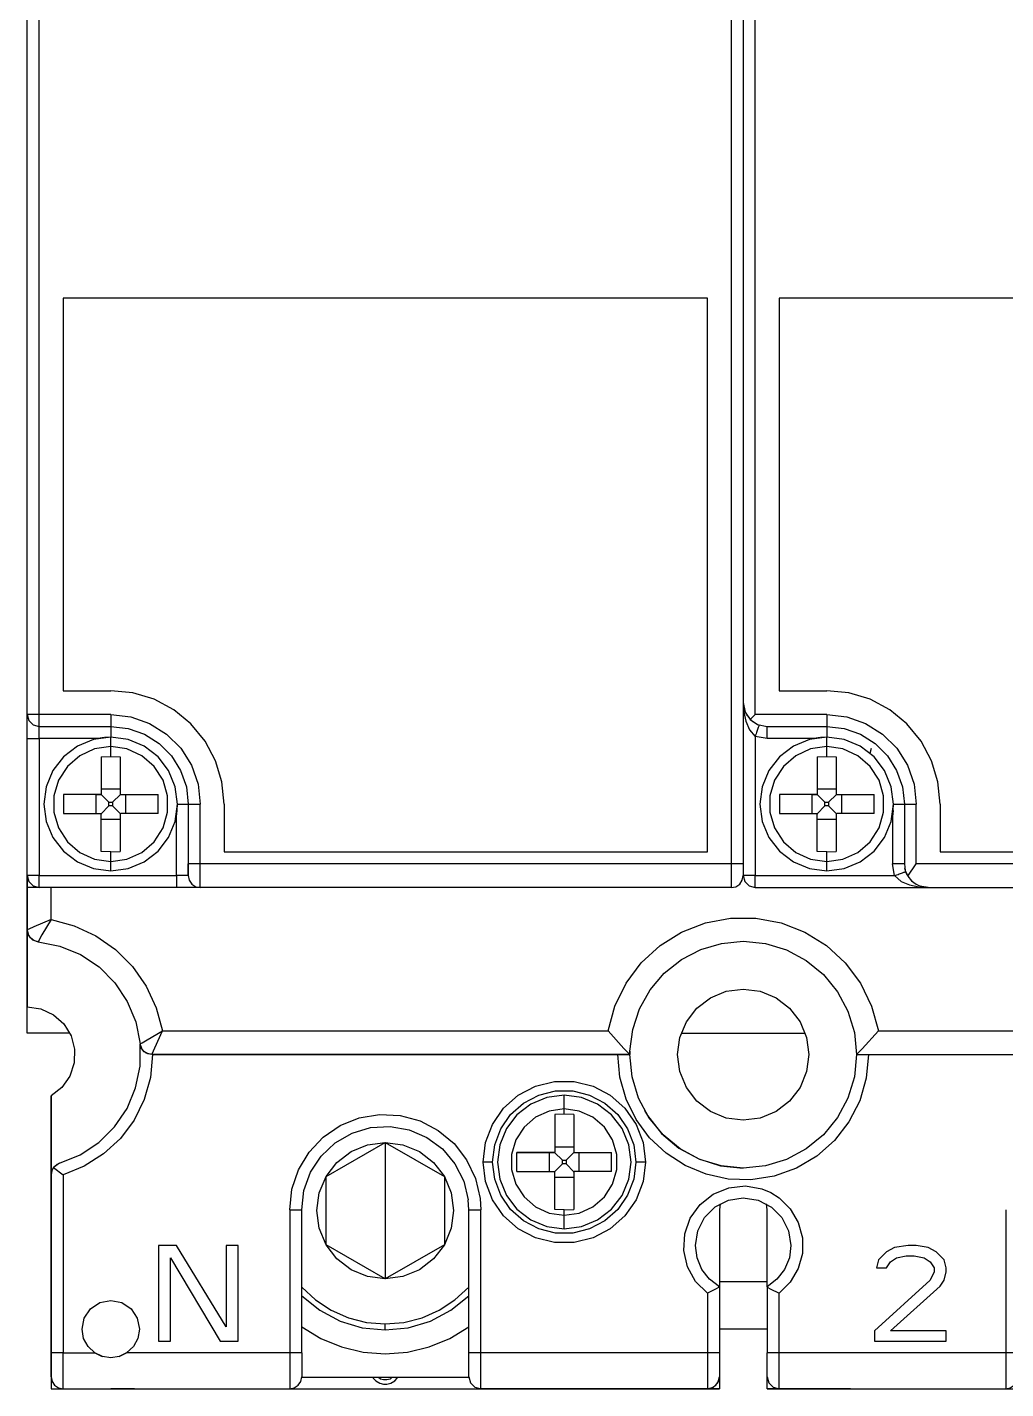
# Model space of a CAD drawing. Header units: millimetres. Extents: x 0 to 120, y 0 to 141.
# Drawn here: x 0 to 41, y 1.2 to 58.3 of the extents above; entities that cross this region are included whole.
import ezdxf

# ---------------------------------------------------------------- set-up
doc = ezdxf.new("R2010")
doc.units = ezdxf.units.MM

# ---------------------------------------------------------------- blocks, each defined once
blk = doc.blocks.new('CHINT_33b7f1845c325dab9e2d9ec35e9a58be_FACE_0')
at = {"color": 7, "linetype": 'CONTINUOUS', "true_color": 0x40d9ff}
for p, q in [((30.5, 29.482), (30.5, 79.482)), ((30, 29.982), (30.047, 29.681)), ((30.141, 29.47), (30.397, 29.184)), ((30.293, 29.275), (30.5, 29.482)), ((33.5, 29.482), (30.5, 29.482)), ((0.5, 28.982), (3.5, 28.982)), ((2.601, 28.982), (2.601, 28.982)), ((3.5, 28.532), (3.255, 28.522)), ((31, 28.482), (30.5, 28.568)), ((31, 28.982), (33.5, 28.982)), ((33.5, 28.532), (33.255, 28.522)), ((3.5, 27.732), (3.5, 28.139)), ((33.5, 27.732), (33.5, 28.139)), ((35.312, 27.867), (35.377, 28.073)), ((3.9, 26.361), (3.1, 26.361)), ((33.9, 26.361), (33.1, 26.361)), ((1.516, 26.132), (1.516, 25.332)), ((2.872, 26.132), (2.872, 25.332)), ((3.094, 26.138), (3.423, 25.809)), ((3.423, 25.655), (3.423, 25.809)), ((3.423, 25.809), (3.577, 25.809)), ((3.577, 25.809), (3.906, 26.138)), ((3.577, 25.809), (3.577, 25.655)), ((4.128, 25.332), (4.128, 26.132)), ((5.484, 25.332), (5.484, 26.132)), ((6.288, 25.471), (6.3, 25.732)), ((31.516, 26.132), (31.516, 25.332)), ((32.872, 26.132), (32.872, 25.332)), ((33.094, 26.138), (33.423, 25.809)), ((33.423, 25.655), (33.423, 25.809)), ((33.423, 25.809), (33.577, 25.809)), ((33.577, 25.809), (33.906, 26.138)), ((33.577, 25.809), (33.577, 25.655)), ((34.128, 25.332), (34.128, 26.132)), ((35.484, 25.332), (35.484, 26.132)), ((36.288, 25.471), (36.3, 25.732)), ((36.75, 25.732), (36.75, 23.232)), ((37.25, 23.232), (37.25, 25.732)), ((3.423, 25.655), (3.094, 25.326)), ((3.1, 25.104), (3.9, 25.104)), ((3.577, 25.655), (3.423, 25.655)), ((3.906, 25.326), (3.577, 25.655)), ((33.423, 25.655), (33.094, 25.326)), ((33.1, 25.104), (33.9, 25.104)), ((33.577, 25.655), (33.423, 25.655)), ((33.906, 25.326), (33.577, 25.655)), ((3.5, 23.732), (3.1, 23.748)), ((3.5, 23.732), (3.9, 23.748)), ((3.5, 23.325), (3.5, 23.732)), ((33.5, 23.732), (33.1, 23.748)), ((33.5, 23.732), (33.9, 23.748)), ((33.5, 23.325), (33.5, 23.732)), ((36.336, 22.732), (36.25, 23.232)), ((36.896, 22.711), (37.25, 23.232)), ((112.75, 23.232), (37.25, 23.232)), ((37.141, 22.439), (36.924, 22.669)), ((37.75, 22.232), (37.399, 22.296)), ((1, 20.895), (1, 22.232)), ((29.5, 22.232), (7.25, 22.232)), ((30.5, 22.232), (37.75, 22.232)), ((27.401, 16.132), (32.599, 16.132)), ((4.794, 15.482), (4.794, 15.482)), ((5.25, 15.232), (24.75, 15.232)), ((23.75, 15.232), (23.75, 15.232)), ((34.75, 15.232), (85.25, 15.232)), ((22.5, 12.732), (22.1, 12.718)), ((22.5, 12.732), (22.5, 12.96)), ((22.9, 12.718), (22.5, 12.732)), ((25.864, 12.896), (25.992, 12.682)), ((22.094, 11.138), (22.423, 10.809)), ((22.9, 11.361), (22.1, 11.361)), ((22.577, 10.809), (22.906, 11.138)), ((23.128, 10.332), (23.128, 11.132)), ((24.486, 10.332), (24.486, 11.132)), ((1.173, 10.58), (1.187, 10.591)), ((1.225, 10.619), (1.258, 10.639)), ((22.423, 10.655), (22.094, 10.326)), ((22.423, 10.655), (22.423, 10.809)), ((22.423, 10.809), (22.577, 10.809)), ((22.577, 10.655), (22.423, 10.655)), ((22.577, 10.809), (22.577, 10.655)), ((22.906, 10.326), (22.577, 10.655)), ((22.1, 10.104), (22.9, 10.104)), ((18.972, 9.204), (19, 8.732)), ((11.5, 2.732), (11.5, 8.732)), ((22.5, 8.732), (22.1, 8.746)), ((22.5, 8.732), (22.9, 8.746)), ((22.5, 8.505), (22.5, 8.732)), ((29, 5.732), (31, 5.732)), ((15, 3.698), (15, 3.948)), ((2.837, 2.732), (3.146, 2.586)), ((3, 2.641), (3, 2.641)), ((3.846, 2.583), (4.163, 2.732)), ((29, 1.732), (29, 1.232)), ((31, 1.232), (31, 1.732)), ((4.5, 1.232), (4.4, 1.232)), ((18.501, 1.698), (11.499, 1.698))]:
    blk.add_line(p, q, dxfattribs=at)
for points in [[(0, 22.732), (0, 28.482), (0, 29.482), (0, 79.482), (0, 86.982), (0, 119.232), (0, 119.232)], [(4, 86.982), (0.5, 86.982), (0.5, 119.232), (29.5, 119.232), (29.5, 23.232), (7.25, 23.232), (7.25, 25.732)], [(30, 119.232), (30, 87.482), (30, 78.982), (30, 29.982)], [(3.5, 29.482), (0.5, 29.482), (0.5, 79.482), (4, 79.482)], [(8.25, 25.732), (8.25, 23.732), (28.5, 23.732), (28.5, 46.932), (1.5, 46.932), (1.5, 30.482), (3.5, 30.482)], [(63.1, 46.932), (31.5, 46.932), (31.5, 30.482), (33.5, 30.482)], [(8.25, 25.732), (8.159, 26.659), (7.888, 27.55), (7.449, 28.371), (6.859, 29.091), (6.139, 29.682), (5.318, 30.121), (4.427, 30.391), (3.5, 30.482)], [(38.25, 25.732), (38.159, 26.659), (37.888, 27.55), (37.449, 28.371), (36.859, 29.091), (36.139, 29.682), (35.318, 30.121), (34.427, 30.391), (33.5, 30.482)], [(30, 29.982), (30, 23.232), (30, 23.232), (30, 22.732), (30, 22.732), (30, 22.732)], [(30, 29.982), (30.083, 29.582), (30.293, 29.275)], [(30, 29.982), (30.026, 29.587), (30.11, 29.202), (30.262, 28.844), (30.5, 28.568)], [(0, 28.482), (0, 28.594), (0, 28.705), (0, 28.813), (0, 28.916), (0, 29.014), (0, 29.106), (0, 29.189), (0, 29.264), (0, 29.329), (0, 29.383), (0, 29.426), (0, 29.457), (0, 29.476), (0, 29.482)], [(0, 29.482), (0.067, 29.232), (0.25, 29.049), (0.5, 28.982)], [(0.5, 29.482), (0.444, 29.482), (0.389, 29.482), (0.335, 29.482), (0.283, 29.482), (0.234, 29.482), (0.188, 29.482), (0.146, 29.482), (0.109, 29.482), (0.077, 29.482), (0.05, 29.482), (0.028, 29.482), (0.013, 29.482), (0.003, 29.482), (0, 29.482)], [(0.5, 28.982), (0.5, 28.985), (0.5, 28.995), (0.5, 29.01), (0.5, 29.032), (0.5, 29.059), (0.5, 29.091), (0.5, 29.129), (0.5, 29.171), (0.5, 29.216), (0.5, 29.265), (0.5, 29.317), (0.5, 29.371), (0.5, 29.426), (0.5, 29.482)], [(3.5, 29.482), (4.334, 29.388), (5.127, 29.111), (5.838, 28.664), (6.432, 28.07), (6.879, 27.359), (7.156, 26.567), (7.25, 25.732)], [(3.5, 29.482), (3.5, 29.426), (3.5, 29.371), (3.5, 29.317), (3.5, 29.265), (3.5, 29.216), (3.5, 29.171), (3.5, 29.129), (3.5, 29.091), (3.5, 29.059), (3.5, 29.032), (3.5, 29.01), (3.5, 28.995), (3.5, 28.985), (3.5, 28.982)], [(30.293, 29.275), (30.6, 29.066), (31, 28.982)], [(33.5, 29.482), (34.334, 29.388), (35.127, 29.111), (35.838, 28.664), (36.432, 28.07), (36.879, 27.359), (37.156, 26.567), (37.25, 25.732)], [(33.5, 29.482), (33.5, 29.426), (33.5, 29.371), (33.5, 29.317), (33.5, 29.265), (33.5, 29.216), (33.5, 29.171), (33.5, 29.129), (33.5, 29.091), (33.5, 29.059), (33.5, 29.032), (33.5, 29.01), (33.5, 28.995), (33.5, 28.985), (33.5, 28.982)], [(0.5, 28.482), (0.5, 28.538), (0.5, 28.594), (0.5, 28.647), (0.5, 28.699), (0.5, 28.748), (0.5, 28.794), (0.5, 28.836), (0.5, 28.873), (0.5, 28.906), (0.5, 28.933), (0.5, 28.954), (0.5, 28.97), (0.5, 28.979), (0.5, 28.982)], [(3.5, 28.532), (2.775, 28.437), (2.1, 28.157), (1.52, 27.712), (1.075, 27.132), (0.795, 26.457), (0.7, 25.732), (0.795, 25.008), (1.075, 24.332), (1.52, 23.752), (2.1, 23.307), (2.775, 23.028), (3.5, 22.932)], [(3.5, 28.982), (4.223, 28.901), (4.91, 28.66), (5.526, 28.273), (6.041, 27.759), (6.428, 27.142), (6.669, 26.455), (6.75, 25.732)], [(3.5, 28.982), (3.5, 28.98), (3.5, 28.971), (3.5, 28.958), (3.5, 28.939), (3.5, 28.915), (3.5, 28.886), (3.5, 28.853), (3.5, 28.816), (3.5, 28.775), (3.5, 28.731), (3.5, 28.684), (3.5, 28.635), (3.5, 28.584), (3.5, 28.532)], [(3.5, 22.932), (4.225, 23.028), (4.9, 23.307), (5.48, 23.752), (5.925, 24.332), (6.205, 25.008), (6.3, 25.732), (6.205, 26.457), (5.925, 27.132), (5.48, 27.712), (4.9, 28.157), (4.225, 28.437), (3.5, 28.532)], [(3.5, 28.139), (3.5, 28.191), (3.5, 28.239), (3.5, 28.284), (3.5, 28.326), (3.5, 28.364), (3.5, 28.399), (3.5, 28.43), (3.5, 28.457), (3.5, 28.48), (3.5, 28.498), (3.5, 28.513), (3.5, 28.524), (3.5, 28.53), (3.5, 28.532)], [(30.667, 29.039), (30.666, 29.037), (30.662, 29.028), (30.657, 29.013), (30.65, 28.993), (30.641, 28.967), (30.63, 28.937), (30.618, 28.901), (30.604, 28.862), (30.589, 28.819), (30.572, 28.773), (30.555, 28.724), (30.537, 28.673), (30.519, 28.621), (30.5, 28.568)], [(30.5, 28.568), (30.5, 22.732), (36.336, 22.732)], [(33.5, 28.532), (32.775, 28.437), (32.1, 28.157), (31.52, 27.712), (31.075, 27.132), (30.795, 26.457), (30.7, 25.732), (30.795, 25.008), (31.075, 24.332), (31.52, 23.752), (32.1, 23.307), (32.775, 23.028), (33.5, 22.932)], [(31, 28.482), (31, 28.538), (31, 28.594), (31, 28.647), (31, 28.699), (31, 28.748), (31, 28.794), (31, 28.836), (31, 28.873), (31, 28.906), (31, 28.933), (31, 28.954), (31, 28.97), (31, 28.979), (31, 28.982)], [(33.5, 28.982), (34.223, 28.901), (34.91, 28.66), (35.526, 28.273), (36.041, 27.759), (36.428, 27.142), (36.669, 26.455), (36.75, 25.732)], [(33.5, 28.982), (33.5, 28.98), (33.5, 28.971), (33.5, 28.958), (33.5, 28.939), (33.5, 28.915), (33.5, 28.886), (33.5, 28.853), (33.5, 28.816), (33.5, 28.775), (33.5, 28.731), (33.5, 28.684), (33.5, 28.635), (33.5, 28.584), (33.5, 28.532)], [(36.3, 25.732), (36.205, 26.457), (35.925, 27.132), (35.48, 27.712), (34.9, 28.157), (34.225, 28.437), (33.5, 28.532)], [(33.5, 22.932), (34.225, 23.028), (34.9, 23.307), (35.48, 23.752), (35.925, 24.332), (36.205, 25.008), (36.3, 25.732), (36.205, 26.457), (35.925, 27.132), (35.48, 27.712), (34.9, 28.157), (34.225, 28.437), (33.5, 28.532)], [(33.5, 28.139), (33.5, 28.191), (33.5, 28.239), (33.5, 28.284), (33.5, 28.326), (33.5, 28.364), (33.5, 28.399), (33.5, 28.43), (33.5, 28.457), (33.5, 28.48), (33.5, 28.498), (33.5, 28.513), (33.5, 28.524), (33.5, 28.53), (33.5, 28.532)], [(0, 28.482), (0.003, 28.482), (0.013, 28.482), (0.028, 28.482), (0.05, 28.482), (0.077, 28.482), (0.109, 28.482), (0.146, 28.482), (0.188, 28.482), (0.234, 28.482), (0.283, 28.482), (0.335, 28.482), (0.389, 28.482), (0.444, 28.482), (0.5, 28.482)], [(3.228, 28.519), (2.973, 28.482), (0.5, 28.482), (0.5, 22.732), (6.25, 22.732), (6.25, 25.206), (6.287, 25.458)], [(3.5, 28.139), (2.822, 28.042), (2.199, 27.757), (1.681, 27.309), (1.31, 26.732), (1.117, 26.075), (1.117, 25.39), (1.31, 24.732), (1.681, 24.156), (2.199, 23.707), (2.822, 23.423), (3.5, 23.325)], [(3.5, 23.325), (4.178, 23.423), (4.801, 23.707), (5.319, 24.156), (5.69, 24.732), (5.883, 25.39), (5.883, 26.075), (5.69, 26.732), (5.319, 27.309), (4.801, 27.757), (4.178, 28.042), (3.5, 28.139)], [(33.228, 28.519), (32.973, 28.482), (31, 28.482)], [(33.5, 28.139), (32.822, 28.042), (32.199, 27.757), (31.681, 27.309), (31.31, 26.732), (31.117, 26.075), (31.117, 25.39), (31.31, 24.732), (31.681, 24.156), (32.199, 23.707), (32.822, 23.423), (33.5, 23.325)], [(33.5, 23.325), (34.178, 23.423), (34.801, 23.707), (35.319, 24.156), (35.69, 24.732), (35.883, 25.39), (35.883, 26.075), (35.69, 26.732), (35.319, 27.309), (34.801, 27.757), (34.178, 28.042), (33.5, 28.139)], [(3.1, 27.716), (3.5, 27.732), (3.9, 27.716)], [(3.1, 27.716), (3.1, 27.615), (3.1, 27.512), (3.1, 27.407), (3.1, 27.3), (3.1, 27.191), (3.1, 27.081), (3.1, 26.969), (3.1, 26.855), (3.1, 26.741), (3.1, 26.625), (3.1, 26.508), (3.1, 26.39), (3.1, 26.271), (3.1, 26.152)], [(3.9, 27.716), (3.9, 27.615), (3.9, 27.512), (3.9, 27.407), (3.9, 27.3), (3.9, 27.191), (3.9, 27.081), (3.9, 26.969), (3.9, 26.855), (3.9, 26.741), (3.9, 26.625), (3.9, 26.508), (3.9, 26.39), (3.9, 26.271), (3.9, 26.152)], [(33.1, 27.716), (33.5, 27.732), (33.9, 27.716)], [(33.1, 27.716), (33.1, 27.615), (33.1, 27.512), (33.1, 27.407), (33.1, 27.3), (33.1, 27.191), (33.1, 27.081), (33.1, 26.969), (33.1, 26.855), (33.1, 26.741), (33.1, 26.625), (33.1, 26.508), (33.1, 26.39), (33.1, 26.271), (33.1, 26.152)], [(33.9, 27.716), (33.9, 27.615), (33.9, 27.512), (33.9, 27.407), (33.9, 27.3), (33.9, 27.191), (33.9, 27.081), (33.9, 26.969), (33.9, 26.855), (33.9, 26.741), (33.9, 26.625), (33.9, 26.508), (33.9, 26.39), (33.9, 26.271), (33.9, 26.152)], [(3.08, 26.132), (2.961, 26.132), (2.842, 26.132), (2.725, 26.132), (2.608, 26.132), (2.492, 26.132), (2.377, 26.132), (2.264, 26.132), (2.152, 26.132), (2.041, 26.132), (1.932, 26.132), (1.825, 26.132), (1.72, 26.132), (1.617, 26.132), (1.516, 26.132)], [(2.872, 26.132), (2.885, 26.132), (2.898, 26.132), (2.912, 26.132), (2.926, 26.132), (2.94, 26.132), (2.955, 26.132), (2.97, 26.132), (2.985, 26.132), (3, 26.132), (3.016, 26.132), (3.031, 26.132), (3.047, 26.132), (3.064, 26.132), (3.08, 26.132)], [(3.094, 26.138), (3.08, 26.132), (3.1, 26.152), (3.094, 26.138)], [(3.906, 26.138), (3.92, 26.132), (3.9, 26.152), (3.906, 26.138)], [(3.92, 26.132), (4.039, 26.132), (4.158, 26.132), (4.275, 26.132), (4.392, 26.132), (4.508, 26.132), (4.623, 26.132), (4.736, 26.132), (4.848, 26.132), (4.959, 26.132), (5.068, 26.132), (5.175, 26.132), (5.28, 26.132), (5.383, 26.132), (5.484, 26.132)], [(6.3, 25.732), (6.352, 25.732), (6.403, 25.732), (6.452, 25.732), (6.499, 25.732), (6.543, 25.732), (6.584, 25.732), (6.621, 25.732), (6.654, 25.732), (6.683, 25.732), (6.707, 25.732), (6.725, 25.732), (6.739, 25.732), (6.747, 25.732), (6.75, 25.732)], [(6.75, 25.732), (6.75, 23.232), (6.75, 22.732)], [(6.75, 25.732), (6.753, 25.732), (6.763, 25.732), (6.778, 25.732), (6.8, 25.732), (6.827, 25.732), (6.859, 25.732), (6.896, 25.732), (6.938, 25.732), (6.984, 25.732), (7.033, 25.732), (7.085, 25.732), (7.139, 25.732), (7.194, 25.732), (7.25, 25.732)], [(33.08, 26.132), (32.961, 26.132), (32.842, 26.132), (32.725, 26.132), (32.608, 26.132), (32.492, 26.132), (32.377, 26.132), (32.264, 26.132), (32.152, 26.132), (32.041, 26.132), (31.932, 26.132), (31.825, 26.132), (31.72, 26.132), (31.617, 26.132), (31.516, 26.132)], [(32.872, 26.132), (32.885, 26.132), (32.898, 26.132), (32.912, 26.132), (32.926, 26.132), (32.94, 26.132), (32.955, 26.132), (32.97, 26.132), (32.985, 26.132), (33, 26.132), (33.016, 26.132), (33.031, 26.132), (33.047, 26.132), (33.064, 26.132), (33.08, 26.132)], [(33.094, 26.138), (33.08, 26.132), (33.1, 26.152), (33.094, 26.138)], [(33.906, 26.138), (33.92, 26.132), (33.9, 26.152), (33.906, 26.138)], [(33.92, 26.132), (34.039, 26.132), (34.158, 26.132), (34.275, 26.132), (34.392, 26.132), (34.508, 26.132), (34.623, 26.132), (34.736, 26.132), (34.848, 26.132), (34.959, 26.132), (35.068, 26.132), (35.175, 26.132), (35.28, 26.132), (35.383, 26.132), (35.484, 26.132)], [(36.3, 25.732), (36.352, 25.732), (36.403, 25.732), (36.452, 25.732), (36.499, 25.732), (36.543, 25.732), (36.584, 25.732), (36.621, 25.732), (36.654, 25.732), (36.683, 25.732), (36.707, 25.732), (36.725, 25.732), (36.739, 25.732), (36.747, 25.732), (36.75, 25.732)], [(36.75, 25.732), (36.753, 25.732), (36.763, 25.732), (36.778, 25.732), (36.8, 25.732), (36.827, 25.732), (36.859, 25.732), (36.896, 25.732), (36.938, 25.732), (36.984, 25.732), (37.033, 25.732), (37.085, 25.732), (37.139, 25.732), (37.194, 25.732), (37.25, 25.732)], [(38.25, 25.732), (38.25, 23.732), (111.75, 23.732), (111.75, 25.732)], [(1.516, 25.332), (1.617, 25.332), (1.72, 25.332), (1.825, 25.332), (1.932, 25.332), (2.041, 25.332), (2.152, 25.332), (2.264, 25.332), (2.377, 25.332), (2.492, 25.332), (2.608, 25.332), (2.725, 25.332), (2.842, 25.332), (2.961, 25.332), (3.08, 25.332)], [(3.094, 25.326), (3.08, 25.332), (3.1, 25.312), (3.094, 25.326)], [(3.1, 23.748), (3.1, 23.849), (3.1, 23.952), (3.1, 24.058), (3.1, 24.165), (3.1, 24.273), (3.1, 24.384), (3.1, 24.496), (3.1, 24.609), (3.1, 24.724), (3.1, 24.84), (3.1, 24.957), (3.1, 25.075), (3.1, 25.193), (3.1, 25.312)], [(3.906, 25.326), (3.9, 25.312), (3.92, 25.332), (3.906, 25.326)], [(3.9, 25.312), (3.9, 25.193), (3.9, 25.075), (3.9, 24.957), (3.9, 24.84), (3.9, 24.724), (3.9, 24.609), (3.9, 24.496), (3.9, 24.384), (3.9, 24.273), (3.9, 24.165), (3.9, 24.058), (3.9, 23.952), (3.9, 23.849), (3.9, 23.748)], [(5.484, 25.332), (5.383, 25.332), (5.28, 25.332), (5.175, 25.332), (5.068, 25.332), (4.959, 25.332), (4.848, 25.332), (4.736, 25.332), (4.623, 25.332), (4.508, 25.332), (4.392, 25.332), (4.275, 25.332), (4.158, 25.332), (4.039, 25.332), (3.92, 25.332)], [(31.516, 25.332), (31.617, 25.332), (31.72, 25.332), (31.825, 25.332), (31.932, 25.332), (32.041, 25.332), (32.152, 25.332), (32.264, 25.332), (32.377, 25.332), (32.492, 25.332), (32.608, 25.332), (32.725, 25.332), (32.842, 25.332), (32.961, 25.332), (33.08, 25.332)], [(33.094, 25.326), (33.08, 25.332), (33.1, 25.312), (33.094, 25.326)], [(33.1, 23.748), (33.1, 23.849), (33.1, 23.952), (33.1, 24.058), (33.1, 24.165), (33.1, 24.273), (33.1, 24.384), (33.1, 24.496), (33.1, 24.609), (33.1, 24.724), (33.1, 24.84), (33.1, 24.957), (33.1, 25.075), (33.1, 25.193), (33.1, 25.312)], [(33.906, 25.326), (33.9, 25.312), (33.92, 25.332), (33.906, 25.326)], [(33.9, 25.312), (33.9, 25.193), (33.9, 25.075), (33.9, 24.957), (33.9, 24.84), (33.9, 24.724), (33.9, 24.609), (33.9, 24.496), (33.9, 24.384), (33.9, 24.273), (33.9, 24.165), (33.9, 24.058), (33.9, 23.952), (33.9, 23.849), (33.9, 23.748)], [(35.484, 25.332), (35.383, 25.332), (35.28, 25.332), (35.175, 25.332), (35.068, 25.332), (34.959, 25.332), (34.848, 25.332), (34.736, 25.332), (34.623, 25.332), (34.508, 25.332), (34.392, 25.332), (34.275, 25.332), (34.158, 25.332), (34.039, 25.332), (33.92, 25.332)], [(36.287, 25.459), (36.25, 25.206), (36.25, 23.232)], [(3.5, 22.932), (3.5, 22.934), (3.5, 22.941), (3.5, 22.951), (3.5, 22.966), (3.5, 22.985), (3.5, 23.008), (3.5, 23.035), (3.5, 23.066), (3.5, 23.1), (3.5, 23.139), (3.5, 23.18), (3.5, 23.225), (3.5, 23.274), (3.5, 23.325)], [(6.75, 22.732), (6.75, 22.735), (6.75, 22.745), (6.75, 22.76), (6.75, 22.782), (6.75, 22.809), (6.75, 22.841), (6.75, 22.879), (6.75, 22.921), (6.75, 22.966), (6.75, 23.015), (6.75, 23.067), (6.75, 23.121), (6.75, 23.176), (6.75, 23.232)], [(7.25, 23.232), (6.896, 23.232), (6.788, 23.232), (6.75, 23.232)], [(7.25, 22.232), (7.25, 22.239), (7.25, 22.257), (7.25, 22.288), (7.25, 22.331), (7.25, 22.386), (7.25, 22.45), (7.25, 22.525), (7.25, 22.609), (7.25, 22.7), (7.25, 22.798), (7.25, 22.902), (7.25, 23.01), (7.25, 23.12), (7.25, 23.232)], [(29.5, 23.232), (29.5, 23.12), (29.5, 23.01), (29.5, 22.902), (29.5, 22.798), (29.5, 22.7), (29.5, 22.609), (29.5, 22.525), (29.5, 22.45), (29.5, 22.386), (29.5, 22.331), (29.5, 22.288), (29.5, 22.257), (29.5, 22.239), (29.5, 22.232)], [(30, 23.232), (29.962, 23.232), (29.854, 23.232), (29.5, 23.232)], [(30, 23.232), (30, 23.176), (30, 23.121), (30, 23.067), (30, 23.015), (30, 22.966), (30, 22.921), (30, 22.879), (30, 22.841), (30, 22.809), (30, 22.782), (30, 22.76), (30, 22.745), (30, 22.735), (30, 22.732)], [(33.5, 22.932), (33.5, 22.934), (33.5, 22.941), (33.5, 22.951), (33.5, 22.966), (33.5, 22.985), (33.5, 23.008), (33.5, 23.035), (33.5, 23.066), (33.5, 23.1), (33.5, 23.139), (33.5, 23.18), (33.5, 23.225), (33.5, 23.274), (33.5, 23.325)], [(36.75, 23.232), (36.747, 23.232), (36.737, 23.232), (36.722, 23.232), (36.7, 23.232), (36.673, 23.232), (36.641, 23.232), (36.604, 23.232), (36.562, 23.232), (36.516, 23.232), (36.467, 23.232), (36.415, 23.232), (36.361, 23.232), (36.306, 23.232), (36.25, 23.232)], [(36.336, 22.732), (36.389, 22.751), (36.441, 22.769), (36.491, 22.787), (36.54, 22.805), (36.587, 22.821), (36.63, 22.836), (36.669, 22.85), (36.704, 22.863), (36.735, 22.873), (36.761, 22.882), (36.781, 22.89), (36.795, 22.895), (36.804, 22.898), (36.807, 22.899)], [(36.75, 23.232), (36.79, 22.952), (36.896, 22.711)], [(36.875, 22.748), (36.807, 22.899), (36.767, 23.051)], [(0, 20.458), (0, 17.232), (0, 22.732), (0, 22.232), (0, 20.458)], [(0, 22.732), (0.067, 22.482), (0.25, 22.299), (0.5, 22.232)], [(0.5, 22.732), (0.444, 22.732), (0.389, 22.732), (0.335, 22.732), (0.283, 22.732), (0.234, 22.732), (0.188, 22.732), (0.146, 22.732), (0.109, 22.732), (0.077, 22.732), (0.05, 22.732), (0.028, 22.732), (0.013, 22.732), (0.003, 22.732), (0, 22.732)], [(0.5, 22.232), (0.5, 22.235), (0.5, 22.245), (0.5, 22.26), (0.5, 22.282), (0.5, 22.309), (0.5, 22.341), (0.5, 22.379), (0.5, 22.421), (0.5, 22.466), (0.5, 22.515), (0.5, 22.567), (0.5, 22.621), (0.5, 22.676), (0.5, 22.732)], [(6.25, 22.732), (6.25, 22.676), (6.25, 22.621), (6.25, 22.567), (6.25, 22.515), (6.25, 22.466), (6.25, 22.421), (6.25, 22.379), (6.25, 22.341), (6.25, 22.309), (6.25, 22.282), (6.25, 22.26), (6.25, 22.245), (6.25, 22.235), (6.25, 22.232)], [(6.75, 22.732), (6.747, 22.732), (6.737, 22.732), (6.722, 22.732), (6.7, 22.732), (6.673, 22.732), (6.641, 22.732), (6.604, 22.732), (6.562, 22.732), (6.516, 22.732), (6.467, 22.732), (6.415, 22.732), (6.361, 22.732), (6.306, 22.732), (6.25, 22.732)], [(6.75, 22.732), (6.788, 22.541), (6.896, 22.379), (7.059, 22.27), (7.25, 22.232)], [(29.5, 22.232), (29.691, 22.27), (29.854, 22.379), (29.962, 22.541), (30, 22.732)], [(30, 22.732), (30.067, 22.482), (30.25, 22.299), (30.5, 22.232)], [(30.5, 22.732), (30.444, 22.732), (30.389, 22.732), (30.335, 22.732), (30.283, 22.732), (30.234, 22.732), (30.188, 22.732), (30.146, 22.732), (30.109, 22.732), (30.077, 22.732), (30.05, 22.732), (30.028, 22.732), (30.013, 22.732), (30.003, 22.732), (30, 22.732)], [(30.5, 22.232), (30.5, 22.235), (30.5, 22.245), (30.5, 22.26), (30.5, 22.282), (30.5, 22.309), (30.5, 22.341), (30.5, 22.379), (30.5, 22.421), (30.5, 22.466), (30.5, 22.515), (30.5, 22.567), (30.5, 22.621), (30.5, 22.676), (30.5, 22.732)], [(36.336, 22.732), (36.612, 22.494), (36.969, 22.342), (37.355, 22.259), (37.75, 22.232)], [(36.896, 22.711), (37.046, 22.522), (37.241, 22.371), (37.478, 22.27), (37.75, 22.232)], [(37.75, 22.232), (112.25, 22.232), (112.6, 22.295)], [(7.25, 22.232), (6.25, 22.232), (0.5, 22.232), (0, 22.232)], [(7.25, 22.232), (7.244, 22.232), (7.225, 22.232), (7.194, 22.232), (7.151, 22.232), (7.097, 22.232), (7.032, 22.232), (6.957, 22.232), (6.873, 22.232), (6.782, 22.232), (6.684, 22.232), (6.58, 22.232), (6.473, 22.232), (6.362, 22.232), (6.25, 22.232)], [(37.75, 22.232), (119, 22.232), (119, 20.895), (120, 20.458)], [(1, 20.895), (0.274, 20.582), (0.069, 20.49), (0, 20.458)], [(1, 20.895), (0.614, 20.257), (0.452, 19.961)], [(1, 20.895), (1.968, 20.635), (2.876, 20.212), (3.696, 19.637), (4.405, 18.929), (4.979, 18.108), (5.403, 17.2), (5.662, 16.232)], [(24.338, 16.232), (24.62, 17.263), (25.089, 18.223), (25.728, 19.08), (26.513, 19.805), (27.42, 20.371), (28.415, 20.76), (29.466, 20.957), (30.534, 20.957), (31.585, 20.76), (32.58, 20.371), (33.487, 19.805), (34.272, 19.08), (34.911, 18.223), (35.38, 17.263), (35.662, 16.232)], [(0.454, 19.96), (0.276, 20.011), (0.131, 20.122), (0.034, 20.277), (0, 20.458)], [(0, 20.458), (0.059, 20.222), (0.223, 20.042), (0.452, 19.961)], [(25.252, 15.382), (25.369, 16.287), (25.656, 17.153), (26.103, 17.948), (26.694, 18.643), (27.408, 19.213), (28.217, 19.635), (29.092, 19.895), (30, 19.982)], [(30, 19.982), (30.927, 19.891), (31.818, 19.621), (32.639, 19.182), (33.359, 18.591), (33.949, 17.871), (34.388, 17.05), (34.659, 16.159), (34.75, 15.232)], [(0.452, 19.961), (1.37, 19.781), (2.234, 19.424), (3.012, 18.905), (3.673, 18.244), (4.192, 17.466), (4.548, 16.602), (4.728, 15.685)], [(30, 12.482), (29.288, 12.576), (28.625, 12.851), (28.055, 13.288), (27.618, 13.857), (27.344, 14.521), (27.25, 15.232), (27.344, 15.944), (27.618, 16.607), (28.055, 17.177), (28.625, 17.614), (29.288, 17.889), (30, 17.982)], [(30, 17.982), (30.712, 17.889), (31.375, 17.614), (31.945, 17.177), (32.382, 16.607), (32.656, 15.944), (32.75, 15.232), (32.656, 14.521), (32.382, 13.857), (31.945, 13.288), (31.375, 12.851), (30.712, 12.576), (30, 12.482)], [(1.786, 16.132), (0, 16.132), (0, 17.232)], [(0, 17.232), (0.574, 17.148), (1.099, 16.903), (1.532, 16.518), (1.836, 16.024), (1.986, 15.464), (1.97, 14.885), (1.787, 14.335), (1.455, 13.86), (1, 13.5)], [(4.728, 15.685), (4.809, 15.727), (5.025, 15.847), (5.662, 16.232)], [(5.226, 15.232), (5.662, 16.232), (24.338, 16.232)], [(25.25, 15.232), (25.189, 15.293), (25.004, 15.484), (24.338, 16.232)], [(34.987, 15.476), (35.662, 16.232), (84.338, 16.232)], [(1.357, 10.68), (2.22, 11.033), (2.998, 11.548), (3.66, 12.205), (4.181, 12.978), (4.541, 13.838), (4.726, 14.752), (4.728, 15.685)], [(5.226, 15.232), (5.054, 15.263), (4.898, 15.355), (4.784, 15.499), (4.728, 15.685)], [(5.226, 15.232), (4.99, 15.292), (4.81, 15.455), (4.728, 15.685)], [(5.226, 15.233), (5.048, 15.265), (4.89, 15.363), (4.778, 15.511), (4.729, 15.685)], [(34.987, 15.476), (34.807, 15.29), (34.75, 15.232)], [(5.25, 15.232), (5.162, 14.277), (4.902, 13.353), (4.478, 12.493), (3.905, 11.723), (3.201, 11.071), (2.391, 10.558), (1.5, 10.201)], [(25.252, 15.382), (25.25, 15.232), (5.226, 15.232)], [(5.25, 15.232), (5.248, 15.232), (5.247, 15.232), (5.245, 15.232), (5.243, 15.232), (5.241, 15.232), (5.24, 15.232), (5.238, 15.232), (5.236, 15.232), (5.235, 15.232), (5.233, 15.232), (5.231, 15.232), (5.23, 15.232), (5.228, 15.232), (5.226, 15.232)], [(24.75, 15.232), (24.806, 15.232), (24.861, 15.232), (24.915, 15.232), (24.967, 15.232), (25.016, 15.232), (25.062, 15.232), (25.104, 15.232), (25.141, 15.232), (25.173, 15.232), (25.2, 15.232), (25.222, 15.232), (25.237, 15.232), (25.247, 15.232), (25.25, 15.232)], [(30.322, 9.992), (29.372, 10.02), (28.442, 10.219), (27.563, 10.582), (26.764, 11.098), (26.072, 11.749), (25.508, 12.515), (25.092, 13.37), (24.836, 14.285), (24.75, 15.232)], [(25.25, 15.232), (25.251, 15.307), (25.252, 15.382)], [(30, 10.482), (29.073, 10.574), (28.182, 10.844), (27.361, 11.283), (26.641, 11.874), (26.051, 12.593), (25.612, 13.415), (25.341, 14.306), (25.25, 15.232)], [(34.75, 15.232), (34.659, 14.306), (34.388, 13.415), (33.949, 12.593), (33.359, 11.874), (32.639, 11.283), (31.818, 10.844), (30.927, 10.574), (30, 10.482)], [(35.25, 15.232), (35.157, 14.248), (34.881, 13.298), (34.431, 12.417), (33.824, 11.636), (33.082, 10.982), (32.23, 10.48), (31.299, 10.146), (30.322, 9.992)], [(19.1, 10.732), (19.199, 11.546), (19.489, 12.312), (19.955, 12.987), (20.569, 13.53), (21.294, 13.911), (22.09, 14.108), (22.91, 14.108), (23.706, 13.911), (24.431, 13.53), (25.045, 12.987), (25.511, 12.312), (25.801, 11.546), (25.9, 10.732)], [(19.5, 10.732), (19.587, 11.45), (19.844, 12.126), (20.254, 12.722), (20.796, 13.201), (21.436, 13.537), (22.138, 13.71), (22.862, 13.71), (23.564, 13.537), (24.204, 13.201), (24.746, 12.722), (25.156, 12.126), (25.413, 11.45), (25.5, 10.732)], [(1, 2.732), (1, 10.201), (1, 13.5), (1, 1.232)], [(22.5, 13.532), (21.775, 13.437), (21.1, 13.157), (20.52, 12.712), (20.075, 12.132), (19.795, 11.457), (19.7, 10.732), (19.795, 10.008), (20.075, 9.332), (20.52, 8.752), (21.1, 8.307), (21.775, 8.028), (22.5, 7.932)], [(22.5, 7.932), (23.225, 8.028), (23.9, 8.307), (24.48, 8.752), (24.925, 9.332), (25.205, 10.008), (25.3, 10.732), (25.205, 11.457), (24.925, 12.132), (24.48, 12.712), (23.9, 13.157), (23.225, 13.437), (22.5, 13.532)], [(22.5, 12.96), (22.5, 13.033), (22.5, 13.102), (22.5, 13.167), (22.5, 13.228), (22.5, 13.283), (22.5, 13.334), (22.5, 13.38), (22.5, 13.419), (22.5, 13.454), (22.5, 13.482), (22.5, 13.504), (22.5, 13.52), (22.5, 13.529), (22.5, 13.532)], [(11, 8.732), (11.093, 9.589), (11.367, 10.407), (11.81, 11.146), (12.402, 11.774), (13.114, 12.26), (13.913, 12.582), (14.764, 12.725), (15.625, 12.683), (16.457, 12.458), (17.221, 12.059), (17.882, 11.506), (18.41, 10.824), (18.779, 10.045), (18.972, 9.204)], [(22.5, 12.96), (21.872, 12.87), (21.296, 12.606), (20.816, 12.191), (20.474, 11.658), (20.295, 11.049), (20.295, 10.415), (20.474, 9.807), (20.816, 9.273), (21.296, 8.858), (21.872, 8.595), (22.5, 8.505)], [(22.1, 12.718), (22.1, 12.614), (22.1, 12.508), (22.1, 12.4), (22.1, 12.291), (22.1, 12.182), (22.1, 12.07), (22.1, 11.958), (22.1, 11.845), (22.1, 11.731), (22.1, 11.617), (22.1, 11.501), (22.1, 11.386), (22.1, 11.269), (22.1, 11.152)], [(22.5, 8.505), (23.128, 8.595), (23.704, 8.858), (24.184, 9.273), (24.526, 9.807), (24.705, 10.415), (24.705, 11.049), (24.526, 11.658), (24.184, 12.191), (23.704, 12.606), (23.128, 12.87), (22.5, 12.96)], [(22.9, 12.718), (22.9, 12.614), (22.9, 12.508), (22.9, 12.4), (22.9, 12.291), (22.9, 12.182), (22.9, 12.07), (22.9, 11.958), (22.9, 11.845), (22.9, 11.731), (22.9, 11.617), (22.9, 11.501), (22.9, 11.386), (22.9, 11.269), (22.9, 11.152)], [(25.992, 12.682), (26.582, 11.934), (27.308, 11.319), (28.143, 10.86), (29.052, 10.578), (30, 10.482)], [(11.5, 8.732), (11.594, 9.539), (11.872, 10.302), (12.318, 10.981), (12.908, 11.538), (13.611, 11.945), (14.389, 12.179), (15.2, 12.227), (16, 12.086), (16.746, 11.766), (17.398, 11.282), (17.921, 10.66), (18.287, 9.935), (18.476, 9.145)], [(15, 5.838), (12.523, 7.268), (12.523, 10.128), (15, 11.558)], [(12.523, 10.128), (12.978, 10.72), (13.57, 11.175), (14.26, 11.46), (15, 11.558)], [(15, 11.558), (17.477, 10.128), (17.477, 7.268), (15, 5.838)], [(15, 11.558), (15, 8.698), (15, 5.838)], [(15, 11.558), (15.74, 11.46), (16.43, 11.175), (17.022, 10.72), (17.477, 10.128)], [(20.514, 10.332), (20.514, 11.132), (21.872, 11.132), (21.872, 10.332)], [(22.08, 11.132), (21.963, 11.132), (21.847, 11.132), (21.731, 11.132), (21.615, 11.132), (21.501, 11.132), (21.387, 11.132), (21.274, 11.132), (21.162, 11.132), (21.051, 11.132), (20.941, 11.132), (20.832, 11.132), (20.725, 11.132), (20.619, 11.132), (20.514, 11.132)], [(21.872, 11.132), (21.885, 11.132), (21.898, 11.132), (21.912, 11.132), (21.926, 11.132), (21.94, 11.132), (21.955, 11.132), (21.97, 11.132), (21.985, 11.132), (22, 11.132), (22.016, 11.132), (22.031, 11.132), (22.047, 11.132), (22.064, 11.132), (22.08, 11.132)], [(22.094, 11.138), (22.08, 11.132), (22.1, 11.152), (22.094, 11.138)], [(22.906, 11.138), (22.92, 11.132), (22.9, 11.152), (22.906, 11.138)], [(22.92, 11.132), (23.037, 11.132), (23.153, 11.132), (23.269, 11.132), (23.385, 11.132), (23.499, 11.132), (23.613, 11.132), (23.726, 11.132), (23.838, 11.132), (23.949, 11.132), (24.059, 11.132), (24.168, 11.132), (24.275, 11.132), (24.381, 11.132), (24.486, 11.132)], [(1.104, 10.506), (1.028, 10.366), (1, 10.201)], [(1, 10.201), (1.027, 10.362), (1.104, 10.506)], [(1.357, 10.68), (1.104, 10.506), (1.5, 10.201), (1.5, 2.732), (2.837, 2.732)], [(25.9, 10.732), (25.801, 9.919), (25.511, 9.152), (25.045, 8.478), (24.431, 7.934), (23.706, 7.553), (22.91, 7.357), (22.09, 7.357), (21.294, 7.553), (20.569, 7.934), (19.955, 8.478), (19.489, 9.152), (19.199, 9.919), (19.1, 10.732)], [(19.5, 10.732), (19.497, 10.732), (19.49, 10.732), (19.478, 10.732), (19.46, 10.732), (19.439, 10.732), (19.413, 10.732), (19.383, 10.732), (19.349, 10.732), (19.313, 10.732), (19.274, 10.732), (19.232, 10.732), (19.189, 10.732), (19.145, 10.732), (19.1, 10.732)], [(25.5, 10.732), (25.413, 10.014), (25.156, 9.338), (24.746, 8.743), (24.204, 8.263), (23.564, 7.927), (22.862, 7.754), (22.138, 7.754), (21.436, 7.927), (20.796, 8.263), (20.254, 8.743), (19.844, 9.338), (19.587, 10.014), (19.5, 10.732)], [(20.514, 10.332), (20.619, 10.332), (20.725, 10.332), (20.832, 10.332), (20.941, 10.332), (21.051, 10.332), (21.162, 10.332), (21.274, 10.332), (21.387, 10.332), (21.501, 10.332), (21.615, 10.332), (21.731, 10.332), (21.847, 10.332), (21.963, 10.332), (22.08, 10.332)], [(22.094, 10.326), (22.08, 10.332), (22.1, 10.312), (22.094, 10.326)], [(22.1, 8.746), (22.1, 8.851), (22.1, 8.957), (22.1, 9.064), (22.1, 9.173), (22.1, 9.283), (22.1, 9.394), (22.1, 9.506), (22.1, 9.619), (22.1, 9.733), (22.1, 9.848), (22.1, 9.963), (22.1, 10.079), (22.1, 10.195), (22.1, 10.312)], [(22.906, 10.326), (22.9, 10.312), (22.92, 10.332), (22.906, 10.326)], [(22.9, 10.312), (22.9, 10.195), (22.9, 10.079), (22.9, 9.963), (22.9, 9.848), (22.9, 9.733), (22.9, 9.619), (22.9, 9.506), (22.9, 9.394), (22.9, 9.283), (22.9, 9.173), (22.9, 9.064), (22.9, 8.957), (22.9, 8.851), (22.9, 8.746)], [(24.486, 10.332), (24.381, 10.332), (24.275, 10.332), (24.168, 10.332), (24.059, 10.332), (23.949, 10.332), (23.838, 10.332), (23.726, 10.332), (23.613, 10.332), (23.499, 10.332), (23.385, 10.332), (23.269, 10.332), (23.153, 10.332), (23.037, 10.332), (22.92, 10.332)], [(25.9, 10.732), (25.855, 10.732), (25.811, 10.732), (25.768, 10.732), (25.726, 10.732), (25.687, 10.732), (25.651, 10.732), (25.617, 10.732), (25.587, 10.732), (25.561, 10.732), (25.54, 10.732), (25.522, 10.732), (25.51, 10.732), (25.503, 10.732), (25.5, 10.732)], [(12.523, 7.268), (12.237, 7.958), (12.14, 8.698), (12.237, 9.438), (12.523, 10.128)], [(17.477, 10.128), (17.763, 9.438), (17.86, 8.698), (17.763, 7.958), (17.477, 7.268)], [(28.5, 5.232), (28.003, 5.728), (27.664, 6.341), (27.509, 7.025), (27.549, 7.725), (27.783, 8.387), (28.19, 8.957), (28.741, 9.392), (29.39, 9.657), (30.088, 9.731), (30.778, 9.608)], [(18.5, 2.732), (18.5, 8.732), (18.476, 9.145)], [(28, 7.232), (28.098, 7.851), (28.383, 8.409), (28.826, 8.852), (29.385, 9.135), (30.004, 9.232), (30.623, 9.133)], [(30.623, 9.133), (31.178, 8.848), (31.619, 8.406), (31.902, 7.849), (32, 7.232)], [(30.778, 9.608), (31.155, 9.45), (31.5, 9.232)], [(31.5, 9.232), (31.971, 8.77), (32.305, 8.2), (32.478, 7.563), (32.478, 6.902), (32.305, 6.265), (31.971, 5.695), (31.5, 5.232)], [(11, 8.732), (11, 2.732), (4.163, 2.732)], [(11, 8.732), (11.056, 8.732), (11.111, 8.732), (11.165, 8.732), (11.217, 8.732), (11.266, 8.732), (11.312, 8.732), (11.354, 8.732), (11.391, 8.732), (11.423, 8.732), (11.45, 8.732), (11.472, 8.732), (11.487, 8.732), (11.497, 8.732), (11.5, 8.732)], [(18.5, 8.732), (18.503, 8.732), (18.513, 8.732), (18.528, 8.732), (18.55, 8.732), (18.577, 8.732), (18.609, 8.732), (18.646, 8.732), (18.688, 8.732), (18.734, 8.732), (18.783, 8.732), (18.835, 8.732), (18.889, 8.732), (18.944, 8.732), (19, 8.732)], [(28.5, 5.232), (28.5, 2.732), (19, 2.732), (19, 8.732)], [(29.032, 8.982), (29, 8.732), (29, 5.5), (29, 2.732)], [(31, 5.5), (31, 8.732), (30.968, 8.982)], [(41, 8.732), (41, 2.732), (31.5, 2.732), (31.5, 5.232)], [(22.5, 7.932), (22.5, 7.935), (22.5, 7.945), (22.5, 7.961), (22.5, 7.983), (22.5, 8.011), (22.5, 8.045), (22.5, 8.085), (22.5, 8.131), (22.5, 8.181), (22.5, 8.237), (22.5, 8.298), (22.5, 8.363), (22.5, 8.432), (22.5, 8.505)], [(5.5, 3.232), (6, 3.232), (6, 6.722), (8.083, 3.232), (8.833, 3.232), (8.833, 7.232), (8.333, 7.232), (8.333, 3.828), (6.25, 7.232), (5.5, 7.232), (5.5, 3.232)], [(15, 5.838), (14.26, 5.935), (13.57, 6.221), (12.978, 6.675), (12.523, 7.268)], [(17.477, 7.268), (17.022, 6.675), (16.43, 6.221), (15.74, 5.935), (15, 5.838)], [(29, 5.5), (28.586, 5.818), (28.268, 6.232), (28.068, 6.715), (28, 7.232)], [(32, 7.232), (31.932, 6.715), (31.732, 6.232), (31.414, 5.818), (31, 5.5)], [(37.833, 5.785), (35.5, 3.658), (35.5, 3.232), (38.5, 3.232), (38.5, 3.658), (36.167, 3.658), (38.25, 5.53), (38.417, 5.785), (38.5, 6.126), (38.5, 6.296), (38.417, 6.637), (38.083, 6.977), (37.75, 7.147), (37.25, 7.232), (36.917, 7.232), (36.333, 7.147), (36, 6.977), (35.667, 6.637), (35.583, 6.296), (36, 6.296), (36.167, 6.551), (36.417, 6.722), (36.833, 6.807), (37.167, 6.807), (37.583, 6.722), (37.833, 6.551), (38, 6.296), (38, 6.126), (37.833, 5.785)], [(11.5, 5.487), (12.078, 4.953), (12.735, 4.523), (13.455, 4.206), (14.217, 4.013), (15, 3.948)], [(15, 3.948), (15.783, 4.013), (16.545, 4.206), (17.265, 4.523), (17.922, 4.953), (18.5, 5.487)], [(29, 5.5), (28.968, 5.482), (28.867, 5.425), (28.5, 5.232)], [(31, 5.5), (31, 3.732), (29, 3.732)], [(31, 5.5), (31, 2.732), (31, 2.732)], [(31, 5.5), (31.033, 5.481), (31.135, 5.424), (31.5, 5.232)], [(2.3, 3.732), (2.391, 4.192), (2.651, 4.581), (3.041, 4.841), (3.5, 4.932), (3.959, 4.841), (4.349, 4.581), (4.609, 4.192), (4.7, 3.732)], [(11.5, 5.127), (12.253, 4.52), (13.11, 4.069), (14.037, 3.791), (15, 3.698)], [(15, 3.698), (15.963, 3.791), (16.89, 4.069), (17.747, 4.52), (18.5, 5.127)], [(2.837, 2.732), (2.55, 3), (2.364, 3.345), (2.3, 3.732)], [(4.7, 3.732), (4.636, 3.345), (4.45, 3), (4.163, 2.732)], [(11.5, 3.824), (12.298, 3.341), (13.162, 2.986), (14.07, 2.77), (15, 2.698)], [(15, 2.698), (15.93, 2.77), (16.838, 2.986), (17.702, 3.341), (18.5, 3.824)], [(1, 1.732), (1, 1.739), (1, 1.757), (1, 1.788), (1, 1.831), (1, 1.886), (1, 1.95), (1, 2.025), (1, 2.109), (1, 2.2), (1, 2.298), (1, 2.402), (1, 2.51), (1, 2.62), (1, 2.732)], [(1.5, 2.732), (1.444, 2.732), (1.389, 2.732), (1.335, 2.732), (1.283, 2.732), (1.234, 2.732), (1.188, 2.732), (1.146, 2.732), (1.109, 2.732), (1.077, 2.732), (1.05, 2.732), (1.028, 2.732), (1.013, 2.732), (1.003, 2.732), (1, 2.732)], [(1.5, 1.232), (1.5, 1.242), (1.5, 1.27), (1.5, 1.316), (1.5, 1.381), (1.5, 1.462), (1.5, 1.56), (1.5, 1.672), (1.5, 1.797), (1.5, 1.934), (1.5, 2.081), (1.5, 2.237), (1.5, 2.399), (1.5, 2.564), (1.5, 2.732)], [(4.163, 2.732), (3.85, 2.585), (3.5, 2.532), (3.149, 2.585), (2.837, 2.732)], [(11.5, 2.732), (11.497, 2.732), (11.487, 2.732), (11.472, 2.732), (11.45, 2.732), (11.423, 2.732), (11.391, 2.732), (11.354, 2.732), (11.312, 2.732), (11.266, 2.732), (11.217, 2.732), (11.165, 2.732), (11.111, 2.732), (11.056, 2.732), (11, 2.732)], [(11, 2.732), (11, 2.564), (11, 2.399), (11, 2.237), (11, 2.081), (11, 1.934), (11, 1.797), (11, 1.672), (11, 1.56), (11, 1.462), (11, 1.381), (11, 1.316), (11, 1.27), (11, 1.242), (11, 1.232)], [(11.5, 2.732), (11.5, 2.62), (11.5, 2.51), (11.5, 2.402), (11.5, 2.298), (11.5, 2.2), (11.5, 2.109), (11.5, 2.025), (11.5, 1.95), (11.5, 1.886), (11.5, 1.831), (11.5, 1.788), (11.5, 1.757), (11.5, 1.739), (11.5, 1.732)], [(18.5, 1.732), (18.5, 1.739), (18.5, 1.757), (18.5, 1.788), (18.5, 1.831), (18.5, 1.886), (18.5, 1.95), (18.5, 2.025), (18.5, 2.109), (18.5, 2.2), (18.5, 2.298), (18.5, 2.402), (18.5, 2.51), (18.5, 2.62), (18.5, 2.732)], [(19, 2.732), (18.646, 2.732), (18.538, 2.732), (18.5, 2.732)], [(19, 1.232), (19, 1.242), (19, 1.27), (19, 1.316), (19, 1.381), (19, 1.462), (19, 1.56), (19, 1.672), (19, 1.797), (19, 1.934), (19, 2.081), (19, 2.237), (19, 2.399), (19, 2.564), (19, 2.732)], [(29, 2.732), (28.997, 2.732), (28.987, 2.732), (28.972, 2.732), (28.95, 2.732), (28.923, 2.732), (28.891, 2.732), (28.854, 2.732), (28.812, 2.732), (28.766, 2.732), (28.717, 2.732), (28.665, 2.732), (28.611, 2.732), (28.556, 2.732), (28.5, 2.732)], [(28.5, 2.732), (28.5, 2.564), (28.5, 2.399), (28.5, 2.237), (28.5, 2.081), (28.5, 1.934), (28.5, 1.797), (28.5, 1.672), (28.5, 1.56), (28.5, 1.462), (28.5, 1.381), (28.5, 1.316), (28.5, 1.27), (28.5, 1.242), (28.5, 1.232)], [(29, 2.732), (29, 2.62), (29, 2.51), (29, 2.402), (29, 2.298), (29, 2.2), (29, 2.109), (29, 2.025), (29, 1.95), (29, 1.886), (29, 1.831), (29, 1.788), (29, 1.757), (29, 1.739), (29, 1.732)], [(31, 1.732), (31, 1.739), (31, 1.757), (31, 1.788), (31, 1.831), (31, 1.886), (31, 1.95), (31, 2.025), (31, 2.109), (31, 2.2), (31, 2.298), (31, 2.402), (31, 2.51), (31, 2.62), (31, 2.732)], [(31.5, 2.732), (31.146, 2.732), (31.038, 2.732), (31, 2.732)], [(31.5, 1.232), (31.5, 1.242), (31.5, 1.27), (31.5, 1.316), (31.5, 1.381), (31.5, 1.462), (31.5, 1.56), (31.5, 1.672), (31.5, 1.797), (31.5, 1.934), (31.5, 2.081), (31.5, 2.237), (31.5, 2.399), (31.5, 2.564), (31.5, 2.732)], [(41.5, 2.732), (41.497, 2.732), (41.487, 2.732), (41.472, 2.732), (41.45, 2.732), (41.423, 2.732), (41.391, 2.732), (41.354, 2.732), (41.312, 2.732), (41.266, 2.732), (41.217, 2.732), (41.165, 2.732), (41.111, 2.732), (41.056, 2.732), (41, 2.732)], [(41, 2.732), (41, 2.564), (41, 2.399), (41, 2.237), (41, 2.081), (41, 1.934), (41, 1.797), (41, 1.672), (41, 1.56), (41, 1.462), (41, 1.381), (41, 1.316), (41, 1.27), (41, 1.242), (41, 1.232)], [(1, 1.732), (1, 1.232), (1.5, 1.232), (11, 1.232)], [(1, 1.732), (1.038, 1.541), (1.146, 1.379), (1.309, 1.27), (1.5, 1.232)], [(11, 1.232), (11.191, 1.27), (11.354, 1.379), (11.462, 1.541), (11.5, 1.732)], [(18.5, 1.732), (18.567, 1.482), (18.75, 1.299), (19, 1.232)], [(28.5, 1.232), (28.75, 1.299), (28.933, 1.482), (29, 1.732)], [(28.5, 1.232), (28.691, 1.27), (28.854, 1.379), (28.962, 1.541), (29, 1.732)], [(31, 1.732), (31.067, 1.482), (31.25, 1.299), (31.5, 1.232)], [(41, 1.232), (41.191, 1.27), (41.354, 1.379), (41.462, 1.541), (41.5, 1.732)], [(1.5, 1.232), (2.3, 1.232), (3, 1.232), (3.5, 1.232)], [(4.4, 1.232), (4.296, 1.232), (4.195, 1.232), (4.097, 1.232), (4.003, 1.232), (3.915, 1.232), (3.833, 1.232), (3.758, 1.232), (3.692, 1.232), (3.635, 1.232), (3.587, 1.232), (3.549, 1.232), (3.522, 1.232), (3.506, 1.232), (3.5, 1.232)], [(4.5, 1.232), (4.513, 1.232), (4.55, 1.232), (4.612, 1.232), (4.698, 1.232), (4.807, 1.232), (4.936, 1.232), (5.086, 1.232), (5.253, 1.232), (5.436, 1.232), (5.632, 1.232), (5.839, 1.232), (6.055, 1.232), (6.276, 1.232), (6.5, 1.232)], [(4.5, 1.232), (4.513, 1.232), (4.552, 1.232), (4.615, 1.232), (4.703, 1.232), (4.813, 1.232), (4.943, 1.232), (5.092, 1.232), (5.256, 1.232), (5.433, 1.232), (5.62, 1.232), (5.814, 1.232), (6.01, 1.232), (6.207, 1.232), (6.4, 1.232)], [(6.4, 1.232), (6.65, 1.232), (23.35, 1.232), (23.6, 1.232)], [(14.489, 1.698), (14.5, 1.671), (14.6, 1.568), (14.767, 1.466), (14.933, 1.432), (15.067, 1.432), (15.233, 1.466), (15.4, 1.568), (15.5, 1.671), (15.511, 1.698)], [(15.28, 1.698), (15.2, 1.637), (15.067, 1.603), (14.933, 1.603), (14.8, 1.637), (14.72, 1.698)], [(29, 1.232), (28.5, 1.232), (19, 1.232)], [(23.5, 1.232), (23.724, 1.232), (23.945, 1.232), (24.161, 1.232), (24.368, 1.232), (24.564, 1.232), (24.747, 1.232), (24.914, 1.232), (25.064, 1.232), (25.193, 1.232), (25.302, 1.232), (25.388, 1.232), (25.45, 1.232), (25.487, 1.232), (25.5, 1.232)], [(25.5, 1.232), (25.487, 1.232), (25.448, 1.232), (25.385, 1.232), (25.297, 1.232), (25.187, 1.232), (25.057, 1.232), (24.908, 1.232), (24.744, 1.232), (24.567, 1.232), (24.38, 1.232), (24.186, 1.232), (23.99, 1.232), (23.793, 1.232), (23.6, 1.232)], [(25.5, 1.232), (25.6, 1.232), (26.5, 1.232), (29, 1.232)], [(34.5, 1.232), (34.4, 1.232), (33.5, 1.232), (31, 1.232)], [(31, 1.232), (31.5, 1.232), (41, 1.232)], [(34.5, 1.232), (34.513, 1.232), (34.55, 1.232), (34.612, 1.232), (34.698, 1.232), (34.807, 1.232), (34.936, 1.232), (35.086, 1.232), (35.253, 1.232), (35.436, 1.232), (35.632, 1.232), (35.839, 1.232), (36.055, 1.232), (36.276, 1.232), (36.5, 1.232)], [(34.5, 1.232), (34.513, 1.232), (34.552, 1.232), (34.615, 1.232), (34.703, 1.232), (34.813, 1.232), (34.943, 1.232), (35.092, 1.232), (35.256, 1.232), (35.433, 1.232), (35.62, 1.232), (35.814, 1.232), (36.01, 1.232), (36.207, 1.232), (36.4, 1.232)], [(36.4, 1.232), (36.65, 1.232), (53.35, 1.232), (53.6, 1.232)]]:
    blk.add_lwpolyline(points, dxfattribs=at)
blk = doc.blocks.new('CHINT_33b7f1845c325dab9e2d9ec35e9a58be')
at = {"true_color": 0x40d9ff}
blk.add_blockref('CHINT_33b7f1845c325dab9e2d9ec35e9a58be_FACE_0', (0, 0), dxfattribs=at)

msp = doc.modelspace()

# ---------------------------------------------------------------- block references
at = {"true_color": 0x40d9ff}
msp.add_blockref('CHINT_33b7f1845c325dab9e2d9ec35e9a58be', (0, 0), dxfattribs=at)

doc.saveas('drawing.dxf')
